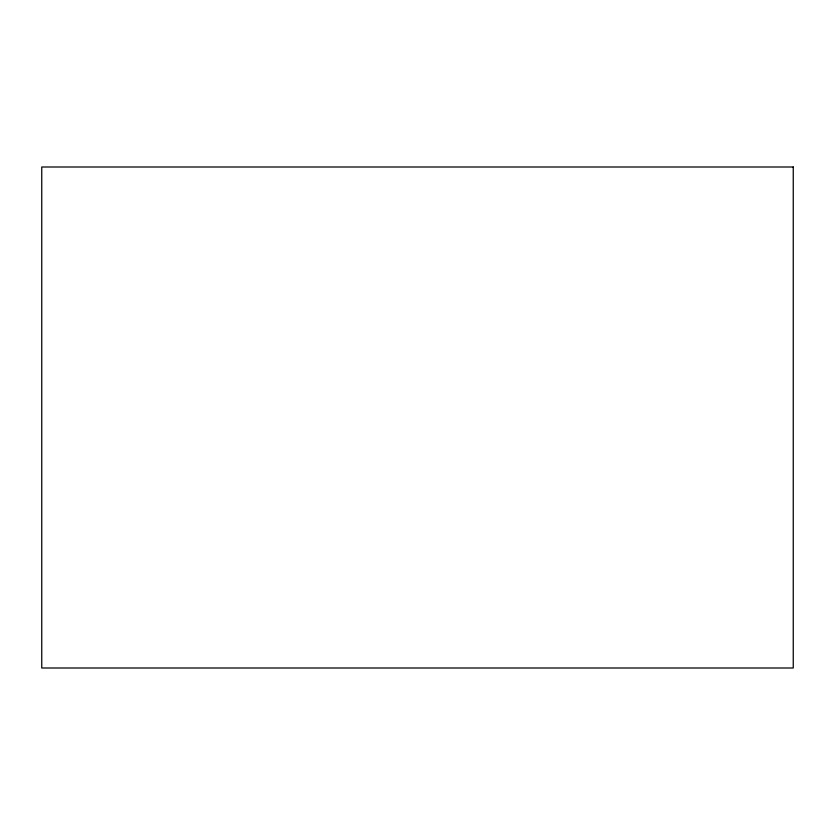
<?xml version="1.0" encoding="UTF-8"?>
<svg xmlns="http://www.w3.org/2000/svg" width="835" height="835" viewBox="0 0 835 835"><rect width="100%" height="100%" fill="white"/><g stroke="black" fill="none" stroke-linecap="round" stroke-linejoin="round"><path stroke-width="1.25" d="M793.25 167L41.75 167L41.75 668L793.25 668L793.25 167"/></g></svg>
